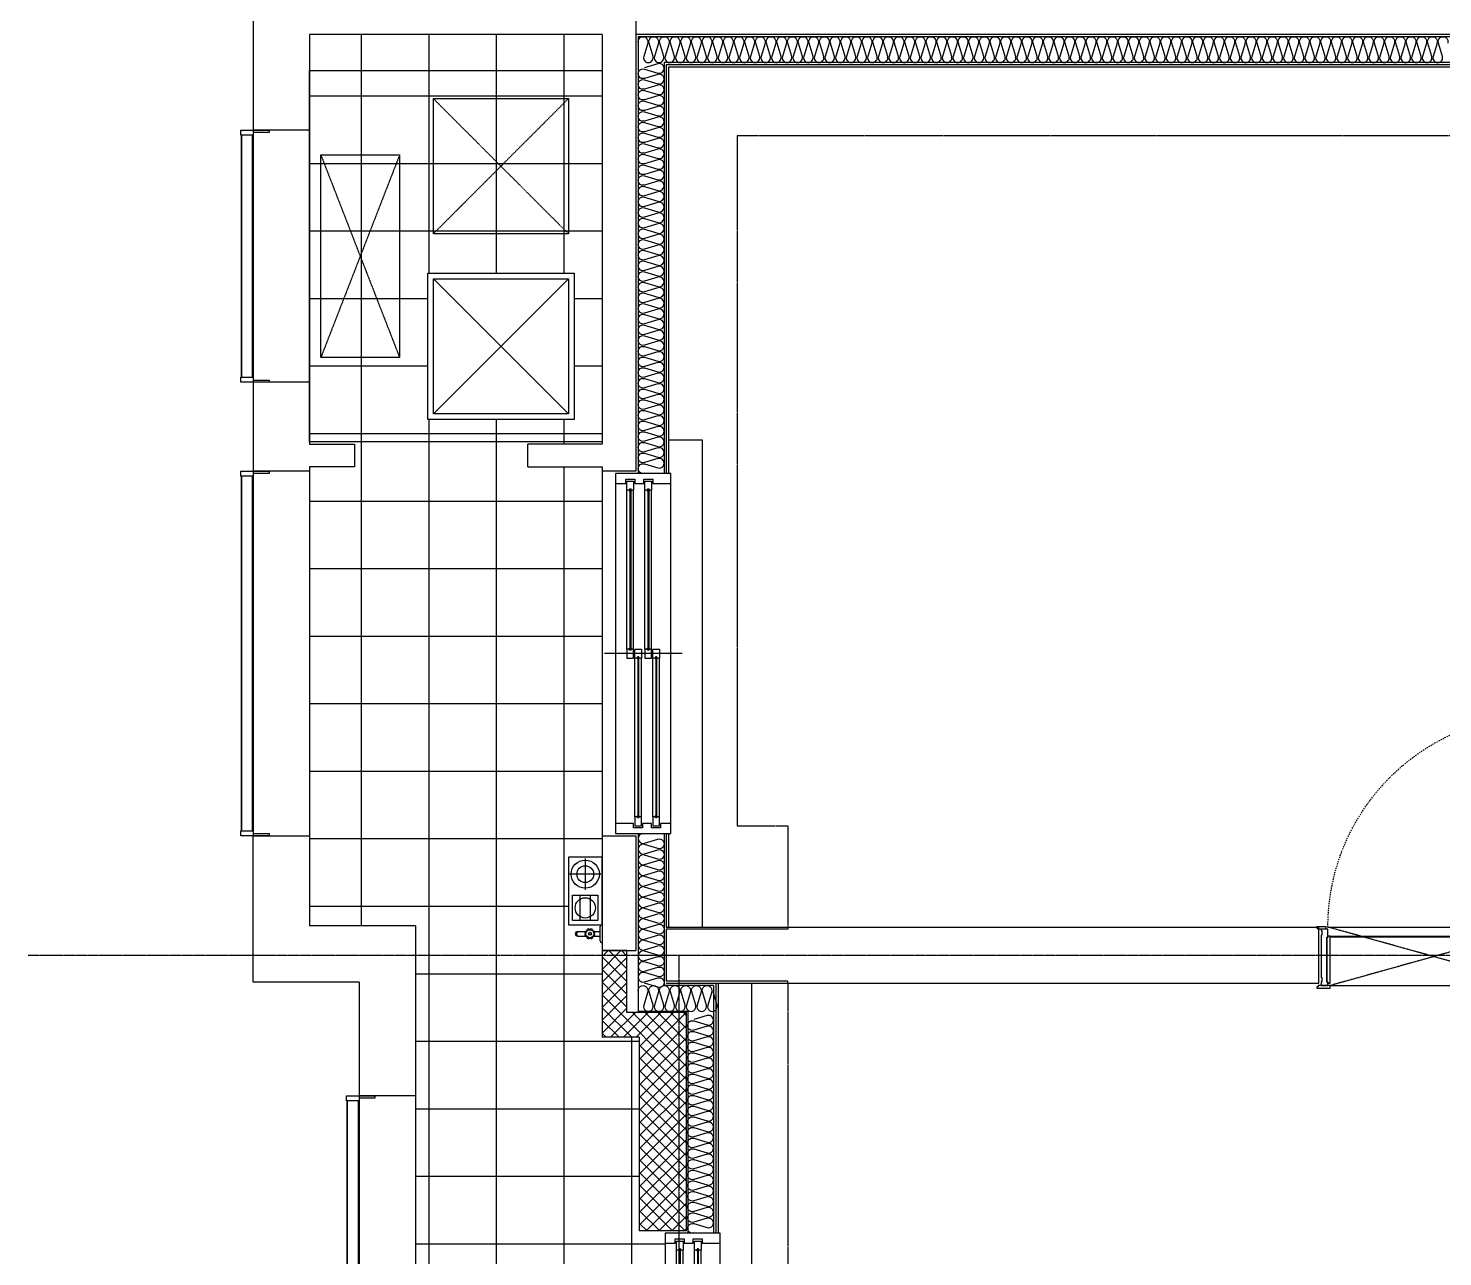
# Model space of a CAD drawing. Header units: millimetres. Extents: x 18456 to 179493, y -203649 to 469211.
# Drawn here: x 101275 to 107560, y 145179 to 150636 of the extents above; entities that cross this region are included whole.
import ezdxf

# ---------------------------------------------------------------- set-up
doc = ezdxf.new("R2010")
doc.units = ezdxf.units.MM
for name, pattern in [('X-평면도(기본형)$0$CEN', [52.5, 50, -1, 0.5, -1]), ('X-평면도(기본형)$0$DASHDOTX2', [2, 1, -0.5, 0, -0.5]), ('X-평면도(기본형)$0$HID', [2.8, 1.8, -1]), ('X-평면도(기본형)$0$HID2', [7.5, 6, -1.5])]:
    doc.linetypes.add(name, pattern=pattern)
for name, color, linetype, true_color in [('X-평면도(기본형)$0$40HAT', 9, 'Continuous', 0x808080), ('X-평면도(기본형)$0$4ELE', 4, 'Continuous', 0x00ffff), ('X-평면도(기본형)$0$4GYP', 4, 'Continuous', 0x00ffff), ('X-평면도(기본형)$0$A06-시설물-설비', 4, 'Continuous', 0x00ffff), ('X-평면도(기본형)$0$AHID', 5, 'X-평면도(기본형)$0$HID', 0x0000ff), ('X-평면도(기본형)$0$CEN', 1, 'X-평면도(기본형)$0$CEN', 0xff0000), ('X-평면도(기본형)$0$DOOR', 4, 'Continuous', 0x00ffff), ('X-평면도(기본형)$0$ETC', 9, 'Continuous', 0x808080), ('X-평면도(기본형)$0$FIN', 9, 'Continuous', 0x808080), ('X-평면도(기본형)$0$FUR', 6, 'Continuous', 0xff00ff), ('X-평면도(기본형)$0$INS', 9, 'Continuous', 0x808080), ('X-평면도(기본형)$0$INSUL', 9, 'Continuous', 0x808080), ('X-평면도(기본형)$0$MC', 7, 'Continuous', 0x7f7fff), ('X-평면도(기본형)$0$PIPE', 4, 'Continuous', 0x00ffff), ('X-평면도(기본형)$0$TIL', 5, 'Continuous', 0x0000ff), ('X-평면도(기본형)$0$UIS', 7, 'X-평면도(기본형)$0$HID2', 0x000000), ('X-평면도(기본형)$0$W1', 2, 'Continuous', 0xffff00), ('X-평면도(기본형)$0$W2', 3, 'Continuous', 0x00ff00), ('X-평면도(기본형)$0$WID', 4, 'Continuous', 0x00ffff), ('X-평면도(기본형)$0$국기계양대', 9, 'Continuous', 0x808080), ('X-평면도(기본형)$0$피난구', 9, 'Continuous', 0x808080)]:
    doc.layers.add(name, color=color, linetype=linetype, true_color=true_color)

# ---------------------------------------------------------------- blocks, each defined once
blk = doc.blocks.new('X-평면도(기본형)$0$1000')
at = {"layer": 'X-평면도(기본형)$0$DOOR', "color": 1, "linetype": 'ByBlock', "true_color": 0xff0000}
blk.add_line((-20, 0), (0, -260), dxfattribs=at)
at = {"layer": 'X-평면도(기본형)$0$DOOR', "color": 5, "true_color": 0x0000ff}
for p, q in [((960, -40), (40, -40)), ((960, -43), (40, -43))]:
    blk.add_line(p, q, dxfattribs=at)
at = {"layer": 'X-평면도(기본형)$0$DOOR'}
for points in [[(30, 0), (30, 940.8), (66, 940.8), (66, 0)], [(30, 0), (30, 940.8), (66, 940.8), (66, 0)], [(0, 0), (0, -15.9), (3, -15.9), (3, -35.9), (0, -35.9), (0, -224.1), (3, -224.1), (3, -244.1), (0, -244.1), (0, -260), (30, -260), (30, -245), (25, -245), (25, -45), (30, -45), (30, -40), (30, 0)], [(40, -40), (30, -40), (30, -47), (25, -47), (25, -243), (30, -243), (30, -250), (40, -250)], [(960, -40), (970, -40), (970, -47), (975, -47), (975, -243), (970, -243), (970, -250), (960, -250)], [(1000, -10), (1000, -15.9), (997, -15.9), (997, -35.9), (1000, -35.9), (1000, -224.1), (997, -224.1), (997, -244.1), (1000, -244.1), (1000, -260), (999.1, -260), (980, -260), (970, -260), (970, -245), (975, -245), (975, -45), (970, -45), (970, -40), (970, -10)]]:
    blk.add_lwpolyline(points, close=True, dxfattribs=at)
at = {"layer": 'X-평면도(기본형)$0$DOOR', "linetype": 'ByBlock'}
for points in [[(-15, 12), (-15, 7), (-20, 7), (-20, 0), (20, 0), (20, 12)], [(1015, -10), (1015, -5), (1020, -5), (1020, 2), (980, 2), (980, -10)], [(-23, -260), (-23, -272), (-30, -272), (-30, -278), (30, -278), (30, -260)], [(1013, -260), (1013, -265), (1020, -265), (1020, -272), (960, -272), (960, -260)]]:
    blk.add_lwpolyline(points, close=True, dxfattribs=at)
at = {"layer": 'X-평면도(기본형)$0$DOOR', "color": 1, "linetype": 'X-평면도(기본형)$0$HID', "true_color": 0xff0000}
blk.add_lwpolyline([(960, -260), (40, -260), (970, 0), (30, 0)], close=True, dxfattribs=at)
at = {"layer": 'X-평면도(기본형)$0$DOOR', "color": 1, "linetype": 'ByBlock', "true_color": 0xff0000}
blk.add_lwpolyline([(-20, 0), (-20, -260), (0, -260), (0, 0)], close=True, dxfattribs=at)
at = {"layer": 'X-평면도(기본형)$0$DOOR', "color": 1, "linetype": 'X-평면도(기본형)$0$DASHDOTX2', "ltscale": 5, "true_color": 0xff0000}
blk.add_arc((28.6, -0.6), 941.4, 0.03802, 87.72378, dxfattribs=at)
blk = doc.blocks.new('X-평면도(기본형)$0$DW2700v')
at = {"layer": 'X-평면도(기본형)$0$WID', "color": 8, "true_color": 0x808080}
for p, q in [((2655, 0), (45, 0)), ((883.5, -98), (71.5, -98)), ((71.5, -102), (71.5, -98)), ((883.5, -102), (71.5, -102)), ((883.5, -102), (883.5, -98)), ((2628.5, -63), (916.5, -63)), ((916.5, -67), (916.5, -63)), ((2628.5, -67), (916.5, -67)), ((2628.5, -67), (2628.5, -63)), ((883.5, -178), (71.5, -178)), ((71.5, -182), (71.5, -178)), ((883.5, -182), (71.5, -182)), ((883.5, -182), (883.5, -178)), ((2628.5, -143), (916.5, -143)), ((916.5, -147), (916.5, -143)), ((2628.5, -147), (916.5, -147)), ((2628.5, -147), (2628.5, -143)), ((45, -245), (2655, -245))]:
    blk.add_line(p, q, dxfattribs=at)
at = {"layer": 'X-평면도(기본형)$0$WID', "color": 1, "true_color": 0xff0000}
blk.add_line((900, -295), (900, 50), dxfattribs=at)
at = {"layer": 'X-평면도(기본형)$0$WID'}
for p, q in [((920, -50), (2625, -50)), ((75, -85), (880, -85)), ((75, -115), (880, -115)), ((920, -80), (2625, -80)), ((75, -165), (880, -165)), ((920, -130), (2625, -130)), ((920, -160), (2625, -160)), ((75, -195), (880, -195))]:
    blk.add_line(p, q, dxfattribs=at)
for points in [[(0, -245), (45, -245), (45, -200), (25, -200), (25, -160), (45, -160), (45, -120), (25, -120), (25, -80), (45, -80), (45, 0), (0, 0)], [(2700, 0), (2655, 0), (2655, -45), (2675, -45), (2675, -85), (2655, -85), (2655, -125), (2675, -125), (2675, -165), (2655, -165), (2655, -245), (2700, -245)], [(920, -50), (880, -50), (880, -80), (920, -80), (920, -70), (914.5, -68.2), (914.5, -61.8), (920, -60)], [(2625, -50), (2665, -50), (2665, -80), (2625, -80), (2625, -70), (2630.5, -68.2), (2630.5, -61.8), (2625, -60)], [(75, -85), (35, -85), (35, -115), (75, -115), (75, -105), (69.5, -103.2), (69.5, -96.8), (75, -95)], [(880, -85), (920, -85), (920, -115), (880, -115), (880, -105), (885.5, -103.2), (885.5, -96.8), (880, -95)], [(75, -165), (35, -165), (35, -195), (75, -195), (75, -185), (69.5, -183.2), (69.5, -176.8), (75, -175)], [(920, -130), (880, -130), (880, -160), (920, -160), (920, -150), (914.5, -148.2), (914.5, -141.8), (920, -140)], [(880, -165), (920, -165), (920, -195), (880, -195), (880, -185), (885.5, -183.2), (885.5, -176.8), (880, -175)], [(2625, -130), (2665, -130), (2665, -160), (2625, -160), (2625, -150), (2630.5, -148.2), (2630.5, -141.8), (2625, -140)]]:
    blk.add_lwpolyline(points, close=True, dxfattribs=at)
at = {"layer": 'X-평면도(기본형)$0$WID', "color": 8, "true_color": 0x808080}
for points in [[(920, -59.2), (922.7, -60.6), (923.3, -61.6), (923.8, -63)], [(2625, -59.2), (2622.3, -60.6), (2621.7, -61.6), (2621.2, -63)], [(75, -94.2), (77.7, -95.6), (78.3, -96.6), (78.8, -98)], [(75, -105.8), (77.7, -104.4), (78.3, -103.4), (78.8, -102)], [(880, -94.2), (877.3, -95.6), (876.7, -96.6), (876.2, -98)], [(880, -105.8), (877.3, -104.4), (876.7, -103.4), (876.2, -102)], [(920, -70.8), (922.7, -69.4), (923.3, -68.4), (923.8, -67)], [(2625, -70.8), (2622.3, -69.4), (2621.7, -68.4), (2621.2, -67)], [(75, -174.2), (77.7, -175.6), (78.3, -176.6), (78.8, -178)], [(75, -185.8), (77.7, -184.4), (78.3, -183.4), (78.8, -182)], [(880, -174.2), (877.3, -175.6), (876.7, -176.6), (876.2, -178)], [(880, -185.8), (877.3, -184.4), (876.7, -183.4), (876.2, -182)], [(920, -139.2), (922.7, -140.6), (923.3, -141.6), (923.8, -143)], [(920, -150.8), (922.7, -149.4), (923.3, -148.4), (923.8, -147)], [(2625, -139.2), (2622.3, -140.6), (2621.7, -141.6), (2621.2, -143)], [(2625, -150.8), (2622.3, -149.4), (2621.7, -148.4), (2621.2, -147)]]:
    blk.add_lwpolyline(points, dxfattribs=at)
blk = doc.blocks.new('U125 (X-평면도(기본형)$0$ng)')
at = {"color": 0, "linetype": 'ByBlock', "lineweight": -2}
for p, q in [((-560, -103.5), (-560, 22.5)), ((-560, 22.5), (-550, 22.5)), ((-550, 22.5), (-550, -47.5)), ((550, 22.5), (560, 22.5)), ((550, -47.5), (550, 22.5)), ((560, 22.5), (560, -103.5)), ((-560, -47.5), (-538, -47.5)), ((-538, -47.5), (-538, -50.5)), ((538, -50.5), (-538, -50.5)), ((-538, -50.5), (-538, -100.5)), ((-538, -50.5), (538, -50.5)), ((538, -50.5), (538, -47.5)), ((538, -47.5), (560, -47.5)), ((538, -100.5), (538, -50.5)), ((-538, -103.5), (-560, -103.5)), ((-538, -100.5), (538, -100.5)), ((538, -100.5), (-538, -100.5)), ((-538, -100.5), (-538, -103.5)), ((538, -103.5), (538, -100.5)), ((560, -103.5), (538, -103.5))]:
    blk.add_line(p, q, dxfattribs=at)
blk = doc.blocks.new('U165 (X-평면도(기본형)$0$ng)')
at = {"color": 0, "linetype": 'ByBlock', "lineweight": -2}
for p, q in [((-810, -103.5), (-810, 22.5)), ((-810, 22.5), (-800, 22.5)), ((-800, 22.5), (-800, -47.5)), ((800, 22.5), (810, 22.5)), ((800, -47.5), (800, 22.5)), ((810, 22.5), (810, -103.5)), ((-810, -47.5), (-788, -47.5)), ((-788, -47.5), (-788, -50.5)), ((788, -50.5), (-788, -50.5)), ((-788, -50.5), (-788, -100.5)), ((-788, -50.5), (788, -50.5)), ((788, -50.5), (788, -47.5)), ((788, -47.5), (810, -47.5)), ((788, -100.5), (788, -50.5)), ((-788, -103.5), (-810, -103.5)), ((-788, -100.5), (788, -100.5)), ((788, -100.5), (-788, -100.5)), ((-788, -100.5), (-788, -103.5)), ((788, -103.5), (788, -100.5)), ((810, -103.5), (788, -103.5))]:
    blk.add_line(p, q, dxfattribs=at)
blk = doc.blocks.new('X-평면도(기본형)$0$국기계양대')
at = {"color": 0, "linetype": 'ByBlock', "lineweight": -2}
for p, q in [((-64, 0), (0, 0)), ((-64, 0), (-64, -20)), ((0, 0), (0, -20)), ((-64, -20), (-52, -20)), ((-54, -10), (-10, -10)), ((-54, -10), (-54, -20)), ((-49, -35), (-54, -10)), ((-49, -35), (-15, -35)), ((-49, -35), (-49, -75)), ((-15, -35), (-10, -10)), ((-15, -35), (-15, -75)), ((-12, -20), (0, -20)), ((-10, -10), (-10, -20)), ((-49, -75), (-15, -75)), ((-47, -75), (-47, -140)), ((-17, -75), (-17, -140))]:
    blk.add_line(p, q, dxfattribs=at)
blk.add_circle((-32, -140), 15, dxfattribs=at)
blk = doc.blocks.new('U68 (X-평면도(기본형)$0$ng)')
at = {"color": 0, "linetype": 'ByBlock', "lineweight": -2}
for p, q in [((-1960, -103.5), (-1960, 22.5)), ((-1960, 22.5), (-1950, 22.5)), ((-1950, 22.5), (-1950, -47.5)), ((1950, 22.5), (1960, 22.5)), ((1950, -47.5), (1950, 22.5)), ((1960, 22.5), (1960, -103.5)), ((-1960, -47.5), (-1938, -47.5)), ((-1938, -47.5), (-1938, -50.5)), ((1938, -50.5), (-1938, -50.5)), ((-1938, -50.5), (-1938, -100.5)), ((-1938, -50.5), (1938, -50.5)), ((1938, -50.5), (1938, -47.5)), ((1938, -47.5), (1960, -47.5)), ((1938, -100.5), (1938, -50.5)), ((-1938, -103.5), (-1960, -103.5)), ((-1938, -100.5), (1938, -100.5)), ((1938, -100.5), (-1938, -100.5)), ((-1938, -100.5), (-1938, -103.5)), ((1938, -103.5), (1938, -100.5)), ((1960, -103.5), (1938, -103.5))]:
    blk.add_line(p, q, dxfattribs=at)
at = {"layer": 'X-평면도(기본형)$0$국기계양대'}
blk.add_blockref('X-평면도(기본형)$0$국기계양대', (1870, -53), dxfattribs=at)
blk = doc.blocks.new('X-평면도(기본형)$0$A$C5AA0109C')
at = {"layer": 'X-평면도(기본형)$0$PIPE', "color": 1, "linetype": 'Continuous', "true_color": 0xff0000}
for p, q in [((-75, -5.5), (-75, -144.5)), ((-5.5, -75), (-144.5, -75)), ((-97.5, -281.2), (-97.5, -168.7)), ((-52.5, -281.2), (-52.5, -168.7))]:
    blk.add_line(p, q, dxfattribs=at)
at = {"layer": 'X-평면도(기본형)$0$PIPE', "linetype": 'Continuous'}
for points in [[(0, -300), (0, 0), (-150, 0), (-150, -300)], [(-18.8, -168.7), (-18.8, -281.2), (-131.2, -281.2), (-131.2, -168.7)]]:
    blk.add_lwpolyline(points, close=True, dxfattribs=at)
for centre, radius in [((-75, -75), 62.5), ((-75, -75), 37.5), ((-75, -225), 45)]:
    blk.add_circle(centre, radius, dxfattribs=at)
blk = doc.blocks.new('X-평면도(기본형)$0$A$C66AC16F3')
at = {"layer": 'X-평면도(기본형)$0$A06-시설물-설비', "color": 6, "linetype": 'Continuous', "true_color": 0xff00ff}
blk.add_line((-9.2, -357), (-9.2, -293), dxfattribs=at)
at = {"layer": 'X-평면도(기본형)$0$A06-시설물-설비', "color": 6, "true_color": 0xff00ff}
for p, q in [((-1.2, -285), (0, -285)), ((-109.2, -315), (-74.5, -315)), ((-109.2, -335), (-74.5, -335)), ((-34.2, -315), (-9.2, -315)), ((-34.2, -335), (-9.2, -335)), ((-1.2, -365), (0, -365))]:
    blk.add_line(p, q, dxfattribs=at)
at = {"layer": 'X-평면도(기본형)$0$A06-시설물-설비', "color": 6, "ltscale": 2, "true_color": 0xff00ff}
blk.add_line((0, -285), (0, -365), dxfattribs=at)
at = {"layer": 'X-평면도(기본형)$0$A06-시설물-설비', "color": 6, "linetype": 'Continuous', "true_color": 0xff00ff}
for radius in [17.9, 6.84, 5.28]:
    blk.add_circle((-54.4, -325), radius, dxfattribs=at)
for centre, radius, start, end in [((-54.4, -325), 22.5, 147.41022, 167.58978), ((-71.9, -307.5), 5.59, 255.05549, 14.94451), ((-54.4, -325), 22.5, 102.41022, 122.58978), ((-54.4, -300.2), 5.59, 210.05549, 329.94451), ((-54.4, -325), 22.5, 57.41022, 77.58978), ((-36.9, -307.5), 5.59, 165.05549, 284.94451), ((-54.4, -325), 22.5, 12.41022, 32.58978), ((-1.2, -293), 8, 90, 180), ((-106.8, -325), 10.3, 103.63561, 256.36439), ((-99, -325), 14.3, 135.6597, 224.3403), ((-79.2, -325), 5.59, 300.05549, 59.94451), ((-54.4, -325), 22.5, 192.41022, 212.58978), ((-71.9, -342.5), 5.59, 345.05549, 104.94451), ((-54.4, -325), 22.5, 237.41022, 257.58978), ((-54.4, -349.8), 5.59, 30.05549, 149.94451), ((-54.4, -325), 22.5, 282.41022, 302.58978), ((-36.9, -342.5), 5.59, 75.05549, 194.94451), ((-54.4, -325), 22.5, 327.41022, 347.58978), ((-29.6, -325), 5.59, 120.05549, 239.94451), ((-1.2, -357), 8, 180, 270)]:
    blk.add_arc(centre, radius, start, end, dxfattribs=at)
at = {"layer": 'X-평면도(기본형)$0$A06-시설물-설비', "color": 6, "true_color": 0xff00ff}
blk.add_arc((-109.2, -325), 10, 90, 270, dxfattribs=at)
blk = doc.blocks.new('X-평면도(기본형)$0$dw1600')
at = {"layer": 'X-평면도(기본형)$0$WID', "color": 8, "true_color": 0x808080}
for p, q in [((1555, 0), (45, 0)), ((71.5, -98), (783.5, -98)), ((71.5, -98), (71.5, -102)), ((71.5, -102), (783.5, -102)), ((783.5, -98), (783.5, -102)), ((816.5, -63), (1528.5, -63)), ((816.5, -63), (816.5, -67)), ((816.5, -67), (1528.5, -67)), ((1528.5, -63), (1528.5, -67)), ((71.5, -178), (783.5, -178)), ((71.5, -178), (71.5, -182)), ((71.5, -182), (783.5, -182)), ((783.5, -178), (783.5, -182)), ((816.5, -143), (1528.5, -143)), ((816.5, -143), (816.5, -147)), ((816.5, -147), (1528.5, -147)), ((1528.5, -143), (1528.5, -147)), ((45, -245), (1555, -245))]:
    blk.add_line(p, q, dxfattribs=at)
at = {"layer": 'X-평면도(기본형)$0$WID', "color": 1, "true_color": 0xff0000}
blk.add_line((800, 50), (800, -295), dxfattribs=at)
at = {"layer": 'X-평면도(기본형)$0$WID'}
for p, q in [((1525, -50), (820, -50)), ((780, -85), (75, -85)), ((780, -115), (75, -115)), ((1525, -80), (820, -80)), ((780, -165), (75, -165)), ((1525, -130), (820, -130)), ((1525, -160), (820, -160)), ((780, -195), (75, -195))]:
    blk.add_line(p, q, dxfattribs=at)
for points in [[(0, -245), (45, -245), (45, -200), (25, -200), (25, -160), (45, -160), (45, -120), (25, -120), (25, -80), (45, -80), (45, 0), (0, 0)], [(1600, 0), (1555, 0), (1555, -45), (1575, -45), (1575, -85), (1555, -85), (1555, -125), (1575, -125), (1575, -165), (1555, -165), (1555, -245), (1600, -245)], [(820, -80), (780, -80), (780, -50), (820, -50), (820, -60), (814.5, -61.8), (814.5, -68.2), (820, -70)], [(1525, -80), (1565, -80), (1565, -50), (1525, -50), (1525, -60), (1530.5, -61.8), (1530.5, -68.2), (1525, -70)], [(75, -115), (35, -115), (35, -85), (75, -85), (75, -95), (69.5, -96.8), (69.5, -103.2), (75, -105)], [(780, -115), (820, -115), (820, -85), (780, -85), (780, -95), (785.5, -96.8), (785.5, -103.2), (780, -105)], [(75, -195), (35, -195), (35, -165), (75, -165), (75, -175), (69.5, -176.8), (69.5, -183.2), (75, -185)], [(820, -160), (780, -160), (780, -130), (820, -130), (820, -140), (814.5, -141.8), (814.5, -148.2), (820, -150)], [(780, -195), (820, -195), (820, -165), (780, -165), (780, -175), (785.5, -176.8), (785.5, -183.2), (780, -185)], [(1525, -160), (1565, -160), (1565, -130), (1525, -130), (1525, -140), (1530.5, -141.8), (1530.5, -148.2), (1525, -150)]]:
    blk.add_lwpolyline(points, close=True, dxfattribs=at)
at = {"layer": 'X-평면도(기본형)$0$WID', "color": 8, "true_color": 0x808080}
for points in [[(820, -59.2), (822.7, -60.6), (823.3, -61.6), (823.8, -63)], [(1525, -59.2), (1522.3, -60.6), (1521.7, -61.6), (1521.2, -63)], [(75, -94.2), (77.7, -95.6), (78.3, -96.6), (78.8, -98)], [(75, -105.8), (77.7, -104.4), (78.3, -103.4), (78.8, -102)], [(780, -94.2), (777.3, -95.6), (776.7, -96.6), (776.2, -98)], [(780, -105.8), (777.3, -104.4), (776.7, -103.4), (776.2, -102)], [(820, -70.8), (822.7, -69.4), (823.3, -68.4), (823.8, -67)], [(1525, -70.8), (1522.3, -69.4), (1521.7, -68.4), (1521.2, -67)], [(75, -174.2), (77.7, -175.6), (78.3, -176.6), (78.8, -178)], [(75, -185.8), (77.7, -184.4), (78.3, -183.4), (78.8, -182)], [(780, -174.2), (777.3, -175.6), (776.7, -176.6), (776.2, -178)], [(780, -185.8), (777.3, -184.4), (776.7, -183.4), (776.2, -182)], [(820, -139.2), (822.7, -140.6), (823.3, -141.6), (823.8, -143)], [(820, -150.8), (822.7, -149.4), (823.3, -148.4), (823.8, -147)], [(1525, -139.2), (1522.3, -140.6), (1521.7, -141.6), (1521.2, -143)], [(1525, -150.8), (1522.3, -149.4), (1521.7, -148.4), (1521.2, -147)]]:
    blk.add_lwpolyline(points, dxfattribs=at)
blk = doc.blocks.new('X-평면도(기본형)$0$esp')
at = {"layer": 'X-평면도(기본형)$0$FUR', "linetype": 'X-평면도(기본형)$0$HID'}
for p, q in [((375, 400), (1275, 50)), ((375, 50), (1275, 400))]:
    blk.add_line(p, q, dxfattribs=at)
at = {"layer": 'X-평면도(기본형)$0$FUR'}
blk.add_lwpolyline([(900, 1175), (1550, 1175), (1550, 525), (900, 525)], close=True, dxfattribs=at)
at = {"layer": 'X-평면도(기본형)$0$FUR', "linetype": 'X-평면도(기본형)$0$HID'}
blk.add_lwpolyline([(375, 50), (375, 400), (1275, 400), (1275, 50)], close=True, dxfattribs=at)
at = {"layer": 'X-평면도(기본형)$0$MC'}
blk.add_lwpolyline([(1650, 0), (0, 0), (0, 1300), (1650, 1300)], close=True, dxfattribs=at)
at = {"layer": 'X-평면도(기본형)$0$피난구', "linetype": 'X-평면도(기본형)$0$HID'}
for p, q in [((125, 550), (725, 1150)), ((125, 1150), (725, 550))]:
    blk.add_line(p, q, dxfattribs=at)
at = {"layer": 'X-평면도(기본형)$0$피난구', "color": 1, "true_color": 0xff0000}
for p, q in [((925, 550), (1525, 1150)), ((925, 1150), (1525, 550))]:
    blk.add_line(p, q, dxfattribs=at)
at = {"layer": 'X-평면도(기본형)$0$피난구', "linetype": 'X-평면도(기본형)$0$HID'}
blk.add_lwpolyline([(125, 1150), (725, 1150), (725, 550), (125, 550)], close=True, dxfattribs=at)
at = {"layer": 'X-평면도(기본형)$0$피난구'}
blk.add_lwpolyline([(925, 1150), (1525, 1150), (1525, 550), (925, 550)], close=True, dxfattribs=at)
blk = doc.blocks.new('U127 (X-평면도(기본형)$0$ins-l)')
at = {"layer": 'X-평면도(기본형)$0$INSUL', "color": 8, "true_color": 0x808080}
for p, q in [((36.9, 24.2), (21.4, 75.8)), ((57.5, 75.8), (42, 24.2)), ((78.1, 24.2), (62.6, 75.8)), ((98.7, 75.8), (83.2, 24.2)), ((119.3, 24.2), (103.8, 75.8)), ((139.9, 75.8), (124.5, 24.2)), ((160.5, 24.2), (145.1, 75.8)), ((181.1, 75.8), (165.7, 24.2)), ((201.7, 24.2), (186.3, 75.8)), ((222.3, 75.8), (206.9, 24.2)), ((243, 24.2), (227.5, 75.8)), ((263.6, 75.8), (248.1, 24.2)), ((284.2, 24.2), (268.7, 75.8)), ((304.8, 75.8), (289.3, 24.2))]:
    blk.add_line(p, q, dxfattribs=at)
at = {"layer": 'X-평면도(기본형)$0$INSUL', "color": 8, "true_color": 0x808080, "extrusion": (0, 0, -1)}
for centre in [(-39.4, 81.2), (-80.7, 81.2), (-121.9, 81.2), (-163.1, 81.2), (-204.3, 81.2), (-245.5, 81.2), (-286.8, 81.2)]:
    blk.add_arc(centre, 18.8, 343.3008, 196.6992, dxfattribs=at)
at = {"layer": 'X-평면도(기본형)$0$INSUL', "color": 8, "true_color": 0x808080}
for centre in [(18.8, 18.8), (60, 18.8), (101.3, 18.8), (142.5, 18.8), (183.7, 18.8), (224.9, 18.8), (266.1, 18.8)]:
    blk.add_arc(centre, 18.8, 163.3008, 16.6992, dxfattribs=at)
blk = doc.blocks.new('U128 (X-평면도(기본형)$0$ins-l)')
at = {"layer": 'X-평면도(기본형)$0$INSUL', "color": 8, "true_color": 0x808080}
for p, q in [((36.9, 24.2), (21.4, 75.8)), ((57.5, 75.8), (42, 24.2)), ((78.1, 24.2), (62.6, 75.8)), ((98.7, 75.8), (83.2, 24.2)), ((119.3, 24.2), (103.8, 75.8)), ((139.9, 75.8), (124.5, 24.2)), ((160.5, 24.2), (145.1, 75.8)), ((181.1, 75.8), (165.7, 24.2)), ((201.7, 24.2), (186.3, 75.8)), ((222.3, 75.8), (206.9, 24.2)), ((243, 24.2), (227.5, 75.8)), ((263.6, 75.8), (248.1, 24.2)), ((284.2, 24.2), (268.7, 75.8)), ((304.8, 75.8), (289.3, 24.2)), ((325.4, 24.2), (309.9, 75.8)), ((346, 75.8), (330.6, 24.2)), ((366.6, 24.2), (351.2, 75.8)), ((387.2, 75.8), (371.8, 24.2)), ((407.8, 24.2), (392.4, 75.8)), ((428.4, 75.8), (413, 24.2)), ((449.1, 24.2), (433.6, 75.8)), ((469.7, 75.8), (454.2, 24.2)), ((490.3, 24.2), (474.8, 75.8)), ((510.9, 75.8), (495.4, 24.2)), ((531.5, 24.2), (516, 75.8)), ((552.1, 75.8), (536.6, 24.2)), ((572.7, 24.2), (557.3, 75.8)), ((593.3, 75.8), (577.9, 24.2)), ((613.9, 24.2), (598.5, 75.8)), ((634.5, 75.8), (619.1, 24.2)), ((655.2, 24.2), (639.7, 75.8)), ((675.8, 75.8), (660.3, 24.2)), ((696.4, 24.2), (680.9, 75.8)), ((717, 75.8), (701.5, 24.2)), ((737.6, 24.2), (722.1, 75.8)), ((758.2, 75.8), (742.7, 24.2)), ((778.8, 24.2), (763.4, 75.8)), ((799.4, 75.8), (784, 24.2)), ((820, 24.2), (804.6, 75.8)), ((840.6, 75.8), (825.2, 24.2))]:
    blk.add_line(p, q, dxfattribs=at)
at = {"layer": 'X-평면도(기본형)$0$INSUL', "color": 8, "true_color": 0x808080, "extrusion": (0, 0, -1)}
for centre in [(-39.4, 81.2), (-80.7, 81.2), (-121.9, 81.2), (-163.1, 81.2), (-204.3, 81.2), (-245.5, 81.2), (-286.8, 81.2), (-328, 81.2), (-369.2, 81.2), (-410.4, 81.2), (-451.6, 81.2), (-492.9, 81.2), (-534.1, 81.2), (-575.3, 81.2), (-616.5, 81.2), (-657.7, 81.2), (-699, 81.2), (-740.2, 81.2), (-781.4, 81.2), (-822.6, 81.2)]:
    blk.add_arc(centre, 18.8, 343.3008, 196.6992, dxfattribs=at)
at = {"layer": 'X-평면도(기본형)$0$INSUL', "color": 8, "true_color": 0x808080}
for centre in [(18.8, 18.8), (60, 18.8), (101.3, 18.8), (142.5, 18.8), (183.7, 18.8), (224.9, 18.8), (266.1, 18.8), (307.4, 18.8), (348.6, 18.8), (389.8, 18.8), (431, 18.8), (472.2, 18.8), (513.5, 18.8), (554.7, 18.8), (595.9, 18.8), (637.1, 18.8), (678.3, 18.8), (719.6, 18.8), (760.8, 18.8), (802, 18.8)]:
    blk.add_arc(centre, 18.8, 163.3008, 16.6992, dxfattribs=at)
blk = doc.blocks.new('U96 (X-평면도(기본형)$0$ins-l)')
at = {"layer": 'X-평면도(기본형)$0$INSUL', "color": 8, "true_color": 0x808080}
for p, q in [((36.9, 24.2), (21.4, 75.8)), ((57.5, 75.8), (42, 24.2)), ((78.1, 24.2), (62.6, 75.8)), ((98.7, 75.8), (83.2, 24.2)), ((119.3, 24.2), (103.8, 75.8)), ((139.9, 75.8), (124.5, 24.2)), ((160.5, 24.2), (145.1, 75.8)), ((181.1, 75.8), (165.7, 24.2)), ((201.7, 24.2), (186.3, 75.8)), ((222.3, 75.8), (206.9, 24.2)), ((243, 24.2), (227.5, 75.8)), ((263.6, 75.8), (248.1, 24.2)), ((284.2, 24.2), (268.7, 75.8)), ((304.8, 75.8), (289.3, 24.2)), ((325.4, 24.2), (309.9, 75.8)), ((346, 75.8), (330.6, 24.2)), ((366.6, 24.2), (351.2, 75.8)), ((387.2, 75.8), (371.8, 24.2)), ((407.8, 24.2), (392.4, 75.8)), ((428.4, 75.8), (413, 24.2)), ((449.1, 24.2), (433.6, 75.8)), ((469.7, 75.8), (454.2, 24.2)), ((490.3, 24.2), (474.8, 75.8)), ((510.9, 75.8), (495.4, 24.2)), ((531.5, 24.2), (516, 75.8)), ((552.1, 75.8), (536.6, 24.2)), ((572.7, 24.2), (557.3, 75.8)), ((593.3, 75.8), (577.9, 24.2)), ((613.9, 24.2), (598.5, 75.8)), ((634.5, 75.8), (619.1, 24.2)), ((655.2, 24.2), (639.7, 75.8)), ((675.8, 75.8), (660.3, 24.2)), ((696.4, 24.2), (680.9, 75.8)), ((717, 75.8), (701.5, 24.2)), ((737.6, 24.2), (722.1, 75.8)), ((758.2, 75.8), (742.7, 24.2)), ((778.8, 24.2), (763.4, 75.8)), ((799.4, 75.8), (784, 24.2)), ((820, 24.2), (804.6, 75.8)), ((840.6, 75.8), (825.2, 24.2)), ((861.3, 24.2), (845.8, 75.8)), ((881.9, 75.8), (866.4, 24.2)), ((902.5, 24.2), (887, 75.8)), ((923.1, 75.8), (907.6, 24.2)), ((943.7, 24.2), (928.2, 75.8)), ((964.3, 75.8), (948.8, 24.2)), ((984.9, 24.2), (969.5, 75.8)), ((1005.5, 75.8), (990.1, 24.2)), ((1026.1, 24.2), (1010.7, 75.8)), ((1046.7, 75.8), (1031.3, 24.2)), ((1067.4, 24.2), (1051.9, 75.8)), ((1088, 75.8), (1072.5, 24.2)), ((1108.6, 24.2), (1093.1, 75.8)), ((1129.2, 75.8), (1113.7, 24.2)), ((1149.8, 24.2), (1134.3, 75.8)), ((1170.4, 75.8), (1154.9, 24.2)), ((1191, 24.2), (1175.6, 75.8)), ((1211.6, 75.8), (1196.2, 24.2)), ((1232.2, 24.2), (1216.8, 75.8)), ((1252.8, 75.8), (1237.4, 24.2)), ((1273.5, 24.2), (1258, 75.8)), ((1294.1, 75.8), (1278.6, 24.2)), ((1314.7, 24.2), (1299.2, 75.8)), ((1335.3, 75.8), (1319.8, 24.2)), ((1355.9, 24.2), (1340.4, 75.8)), ((1376.5, 75.8), (1361, 24.2)), ((1397.1, 24.2), (1381.7, 75.8)), ((1417.7, 75.8), (1402.3, 24.2)), ((1438.3, 24.2), (1422.9, 75.8)), ((1458.9, 75.8), (1443.5, 24.2)), ((1479.5, 24.2), (1464.1, 75.8)), ((1500.2, 75.8), (1484.7, 24.2)), ((1520.8, 24.2), (1505.3, 75.8)), ((1541.4, 75.8), (1525.9, 24.2)), ((1562, 24.2), (1546.5, 75.8)), ((1582.6, 75.8), (1567.1, 24.2)), ((1603.2, 24.2), (1587.8, 75.8)), ((1623.8, 75.8), (1608.4, 24.2)), ((1644.4, 24.2), (1629, 75.8)), ((1665, 75.8), (1649.6, 24.2)), ((1685.6, 24.2), (1670.2, 75.8)), ((1706.3, 75.8), (1690.8, 24.2)), ((1726.9, 24.2), (1711.4, 75.8)), ((1747.5, 75.8), (1732, 24.2)), ((1768.1, 24.2), (1752.6, 75.8)), ((1788.7, 75.8), (1773.2, 24.2)), ((1809.3, 24.2), (1793.8, 75.8)), ((1829.9, 75.8), (1814.5, 24.2)), ((1850.5, 24.2), (1835.1, 75.8)), ((1871.1, 75.8), (1855.7, 24.2)), ((1891.7, 24.2), (1876.3, 75.8)), ((1912.4, 75.8), (1896.9, 24.2)), ((1933, 24.2), (1917.5, 75.8)), ((1953.6, 75.8), (1938.1, 24.2)), ((1974.2, 24.2), (1958.7, 75.8)), ((1994.8, 75.8), (1979.3, 24.2)), ((2015.4, 24.2), (1999.9, 75.8)), ((2036, 75.8), (2020.6, 24.2)), ((2056.6, 24.2), (2041.2, 75.8)), ((2077.2, 75.8), (2061.8, 24.2)), ((2097.8, 24.2), (2082.4, 75.8)), ((2118.5, 75.8), (2103, 24.2)), ((2139.1, 24.2), (2123.6, 75.8)), ((2159.7, 75.8), (2144.2, 24.2)), ((2180.3, 24.2), (2164.8, 75.8)), ((2200.9, 75.8), (2185.4, 24.2)), ((2221.5, 24.2), (2206, 75.8)), ((2242.1, 75.8), (2226.7, 24.2)), ((2262.7, 24.2), (2247.3, 75.8)), ((2283.3, 75.8), (2267.9, 24.2)), ((2303.9, 24.2), (2288.5, 75.8)), ((2324.6, 75.8), (2309.1, 24.2)), ((2345.2, 24.2), (2329.7, 75.8)), ((2365.8, 75.8), (2350.3, 24.2)), ((2386.4, 24.2), (2370.9, 75.8)), ((2407, 75.8), (2391.5, 24.2)), ((2427.6, 24.2), (2412.1, 75.8)), ((2448.2, 75.8), (2432.8, 24.2)), ((2468.8, 24.2), (2453.4, 75.8)), ((2489.4, 75.8), (2474, 24.2)), ((2510, 24.2), (2494.6, 75.8)), ((2530.7, 75.8), (2515.2, 24.2)), ((2551.3, 24.2), (2535.8, 75.8)), ((2571.9, 75.8), (2556.4, 24.2)), ((2592.5, 24.2), (2577, 75.8)), ((2613.1, 75.8), (2597.6, 24.2)), ((2633.7, 24.2), (2618.2, 75.8)), ((2654.3, 75.8), (2638.9, 24.2)), ((2674.9, 24.2), (2659.5, 75.8)), ((2695.5, 75.8), (2680.1, 24.2)), ((2716.1, 24.2), (2700.7, 75.8)), ((2736.7, 75.8), (2721.3, 24.2)), ((2757.4, 24.2), (2741.9, 75.8)), ((2778, 75.8), (2762.5, 24.2)), ((2798.6, 24.2), (2783.1, 75.8)), ((2819.2, 75.8), (2803.7, 24.2)), ((2839.8, 24.2), (2824.3, 75.8)), ((2860.4, 75.8), (2845, 24.2)), ((2881, 24.2), (2865.6, 75.8)), ((2901.6, 75.8), (2886.2, 24.2)), ((2922.2, 24.2), (2906.8, 75.8)), ((2942.8, 75.8), (2927.4, 24.2)), ((2963.5, 24.2), (2948, 75.8)), ((2984.1, 75.8), (2968.6, 24.2)), ((3004.7, 24.2), (2989.2, 75.8)), ((3025.3, 75.8), (3009.8, 24.2)), ((3045.9, 24.2), (3030.4, 75.8)), ((3066.5, 75.8), (3051, 24.2)), ((3087.1, 24.2), (3071.7, 75.8)), ((3107.7, 75.8), (3092.3, 24.2))]:
    blk.add_line(p, q, dxfattribs=at)
at = {"layer": 'X-평면도(기본형)$0$INSUL', "color": 8, "true_color": 0x808080, "extrusion": (0, 0, -1)}
for centre in [(-39.4, 81.2), (-80.7, 81.2), (-121.9, 81.2), (-163.1, 81.2), (-204.3, 81.2), (-245.5, 81.2), (-286.8, 81.2), (-328, 81.2), (-369.2, 81.2), (-410.4, 81.2), (-451.6, 81.2), (-492.9, 81.2), (-534.1, 81.2), (-575.3, 81.2), (-616.5, 81.2), (-657.7, 81.2), (-699, 81.2), (-740.2, 81.2), (-781.4, 81.2), (-822.6, 81.2), (-863.8, 81.2), (-905.1, 81.2), (-946.3, 81.2), (-987.5, 81.2), (-1028.7, 81.2), (-1069.9, 81.2), (-1111.1, 81.2), (-1152.4, 81.2), (-1193.6, 81.2), (-1234.8, 81.2), (-1276, 81.2), (-1317.2, 81.2), (-1358.5, 81.2), (-1399.7, 81.2), (-1440.9, 81.2), (-1482.1, 81.2), (-1523.3, 81.2), (-1564.6, 81.2), (-1605.8, 81.2), (-1647, 81.2), (-1688.2, 81.2), (-1729.4, 81.2), (-1770.7, 81.2), (-1811.9, 81.2), (-1853.1, 81.2), (-1894.3, 81.2), (-1935.5, 81.2), (-1976.8, 81.2), (-2018, 81.2), (-2059.2, 81.2), (-2100.4, 81.2), (-2141.6, 81.2), (-2182.9, 81.2), (-2224.1, 81.2), (-2265.3, 81.2), (-2306.5, 81.2), (-2347.7, 81.2), (-2389, 81.2), (-2430.2, 81.2), (-2471.4, 81.2), (-2512.6, 81.2), (-2553.8, 81.2), (-2595.1, 81.2), (-2636.3, 81.2), (-2677.5, 81.2), (-2718.7, 81.2), (-2759.9, 81.2), (-2801.2, 81.2), (-2842.4, 81.2), (-2883.6, 81.2), (-2924.8, 81.2), (-2966, 81.2), (-3007.3, 81.2), (-3048.5, 81.2), (-3089.7, 81.2)]:
    blk.add_arc(centre, 18.8, 343.3008, 196.6992, dxfattribs=at)
at = {"layer": 'X-평면도(기본형)$0$INSUL', "color": 8, "true_color": 0x808080}
for centre in [(18.8, 18.8), (60, 18.8), (101.3, 18.8), (142.5, 18.8), (183.7, 18.8), (224.9, 18.8), (266.1, 18.8), (307.4, 18.8), (348.6, 18.8), (389.8, 18.8), (431, 18.8), (472.2, 18.8), (513.5, 18.8), (554.7, 18.8), (595.9, 18.8), (637.1, 18.8), (678.3, 18.8), (719.6, 18.8), (760.8, 18.8), (802, 18.8), (843.2, 18.8), (884.4, 18.8), (925.7, 18.8), (966.9, 18.8), (1008.1, 18.8), (1049.3, 18.8), (1090.5, 18.8), (1131.8, 18.8), (1173, 18.8), (1214.2, 18.8), (1255.4, 18.8), (1296.6, 18.8), (1337.9, 18.8), (1379.1, 18.8), (1420.3, 18.8), (1461.5, 18.8), (1502.7, 18.8), (1544, 18.8), (1585.2, 18.8), (1626.4, 18.8), (1667.6, 18.8), (1708.8, 18.8), (1750.1, 18.8), (1791.3, 18.8), (1832.5, 18.8), (1873.7, 18.8), (1914.9, 18.8), (1956.2, 18.8), (1997.4, 18.8), (2038.6, 18.8), (2079.8, 18.8), (2121, 18.8), (2162.2, 18.8), (2203.5, 18.8), (2244.7, 18.8), (2285.9, 18.8), (2327.1, 18.8), (2368.3, 18.8), (2409.6, 18.8), (2450.8, 18.8), (2492, 18.8), (2533.2, 18.8), (2574.4, 18.8), (2615.7, 18.8), (2656.9, 18.8), (2698.1, 18.8), (2739.3, 18.8), (2780.5, 18.8), (2821.8, 18.8), (2863, 18.8), (2904.2, 18.8), (2945.4, 18.8), (2986.6, 18.8), (3027.9, 18.8), (3069.1, 18.8), (3110.3, 18.8)]:
    blk.add_arc(centre, 18.8, 163.3008, 16.6992, dxfattribs=at)
blk = doc.blocks.new('U103 (X-평면도(기본형)$0$ins-l)')
at = {"layer": 'X-평면도(기본형)$0$INSUL', "color": 8, "true_color": 0x808080}
for p, q in [((36.9, 24.2), (21.4, 75.8)), ((57.5, 75.8), (42, 24.2)), ((78.1, 24.2), (62.6, 75.8)), ((98.7, 75.8), (83.2, 24.2)), ((119.3, 24.2), (103.8, 75.8)), ((139.9, 75.8), (124.5, 24.2)), ((160.5, 24.2), (145.1, 75.8)), ((181.1, 75.8), (165.7, 24.2)), ((201.7, 24.2), (186.3, 75.8)), ((222.3, 75.8), (206.9, 24.2)), ((243, 24.2), (227.5, 75.8)), ((263.6, 75.8), (248.1, 24.2)), ((284.2, 24.2), (268.7, 75.8)), ((304.8, 75.8), (289.3, 24.2)), ((325.4, 24.2), (309.9, 75.8)), ((346, 75.8), (330.6, 24.2)), ((366.6, 24.2), (351.2, 75.8)), ((387.2, 75.8), (371.8, 24.2)), ((407.8, 24.2), (392.4, 75.8)), ((428.4, 75.8), (413, 24.2)), ((449.1, 24.2), (433.6, 75.8)), ((469.7, 75.8), (454.2, 24.2)), ((490.3, 24.2), (474.8, 75.8)), ((510.9, 75.8), (495.4, 24.2)), ((531.5, 24.2), (516, 75.8)), ((552.1, 75.8), (536.6, 24.2)), ((572.7, 24.2), (557.3, 75.8)), ((593.3, 75.8), (577.9, 24.2)), ((613.9, 24.2), (598.5, 75.8)), ((634.5, 75.8), (619.1, 24.2)), ((655.2, 24.2), (639.7, 75.8)), ((675.8, 75.8), (660.3, 24.2)), ((696.4, 24.2), (680.9, 75.8)), ((717, 75.8), (701.5, 24.2)), ((737.6, 24.2), (722.1, 75.8)), ((758.2, 75.8), (742.7, 24.2)), ((778.8, 24.2), (763.4, 75.8)), ((799.4, 75.8), (784, 24.2)), ((820, 24.2), (804.6, 75.8)), ((840.6, 75.8), (825.2, 24.2)), ((861.3, 24.2), (845.8, 75.8)), ((881.9, 75.8), (866.4, 24.2)), ((902.5, 24.2), (887, 75.8)), ((923.1, 75.8), (907.6, 24.2)), ((943.7, 24.2), (928.2, 75.8)), ((964.3, 75.8), (948.8, 24.2)), ((984.9, 24.2), (969.5, 75.8)), ((1005.5, 75.8), (990.1, 24.2)), ((1026.1, 24.2), (1010.7, 75.8)), ((1046.7, 75.8), (1031.3, 24.2)), ((1067.4, 24.2), (1051.9, 75.8)), ((1088, 75.8), (1072.5, 24.2)), ((1108.6, 24.2), (1093.1, 75.8)), ((1129.2, 75.8), (1113.7, 24.2)), ((1149.8, 24.2), (1134.3, 75.8)), ((1170.4, 75.8), (1154.9, 24.2)), ((1191, 24.2), (1175.6, 75.8)), ((1211.6, 75.8), (1196.2, 24.2)), ((1232.2, 24.2), (1216.8, 75.8)), ((1252.8, 75.8), (1237.4, 24.2)), ((1273.5, 24.2), (1258, 75.8)), ((1294.1, 75.8), (1278.6, 24.2)), ((1314.7, 24.2), (1299.2, 75.8)), ((1335.3, 75.8), (1319.8, 24.2)), ((1355.9, 24.2), (1340.4, 75.8)), ((1376.5, 75.8), (1361, 24.2)), ((1397.1, 24.2), (1381.7, 75.8)), ((1417.7, 75.8), (1402.3, 24.2)), ((1438.3, 24.2), (1422.9, 75.8)), ((1458.9, 75.8), (1443.5, 24.2)), ((1479.5, 24.2), (1464.1, 75.8)), ((1500.2, 75.8), (1484.7, 24.2)), ((1520.8, 24.2), (1505.3, 75.8)), ((1541.4, 75.8), (1525.9, 24.2)), ((1562, 24.2), (1546.5, 75.8)), ((1582.6, 75.8), (1567.1, 24.2))]:
    blk.add_line(p, q, dxfattribs=at)
at = {"layer": 'X-평면도(기본형)$0$INSUL', "color": 8, "true_color": 0x808080, "extrusion": (0, 0, -1)}
for centre in [(-39.4, 81.2), (-80.7, 81.2), (-121.9, 81.2), (-163.1, 81.2), (-204.3, 81.2), (-245.5, 81.2), (-286.8, 81.2), (-328, 81.2), (-369.2, 81.2), (-410.4, 81.2), (-451.6, 81.2), (-492.9, 81.2), (-534.1, 81.2), (-575.3, 81.2), (-616.5, 81.2), (-657.7, 81.2), (-699, 81.2), (-740.2, 81.2), (-781.4, 81.2), (-822.6, 81.2), (-863.8, 81.2), (-905.1, 81.2), (-946.3, 81.2), (-987.5, 81.2), (-1028.7, 81.2), (-1069.9, 81.2), (-1111.1, 81.2), (-1152.4, 81.2), (-1193.6, 81.2), (-1234.8, 81.2), (-1276, 81.2), (-1317.2, 81.2), (-1358.5, 81.2), (-1399.7, 81.2), (-1440.9, 81.2), (-1482.1, 81.2), (-1523.3, 81.2), (-1564.6, 81.2)]:
    blk.add_arc(centre, 18.8, 343.3008, 196.6992, dxfattribs=at)
at = {"layer": 'X-평면도(기본형)$0$INSUL', "color": 8, "true_color": 0x808080}
for centre in [(18.8, 18.8), (60, 18.8), (101.3, 18.8), (142.5, 18.8), (183.7, 18.8), (224.9, 18.8), (266.1, 18.8), (307.4, 18.8), (348.6, 18.8), (389.8, 18.8), (431, 18.8), (472.2, 18.8), (513.5, 18.8), (554.7, 18.8), (595.9, 18.8), (637.1, 18.8), (678.3, 18.8), (719.6, 18.8), (760.8, 18.8), (802, 18.8), (843.2, 18.8), (884.4, 18.8), (925.7, 18.8), (966.9, 18.8), (1008.1, 18.8), (1049.3, 18.8), (1090.5, 18.8), (1131.8, 18.8), (1173, 18.8), (1214.2, 18.8), (1255.4, 18.8), (1296.6, 18.8), (1337.9, 18.8), (1379.1, 18.8), (1420.3, 18.8), (1461.5, 18.8), (1502.7, 18.8), (1544, 18.8)]:
    blk.add_arc(centre, 18.8, 163.3008, 16.6992, dxfattribs=at)
blk = doc.blocks.new('U126 (X-평면도(기본형)$0$ins-l)')
at = {"layer": 'X-평면도(기본형)$0$INSUL', "color": 8, "true_color": 0x808080}
for p, q in [((36.9, 24.2), (21.4, 75.8)), ((57.5, 75.8), (42, 24.2)), ((78.1, 24.2), (62.6, 75.8)), ((98.7, 75.8), (83.2, 24.2)), ((119.3, 24.2), (103.8, 75.8)), ((139.9, 75.8), (124.5, 24.2)), ((160.5, 24.2), (145.1, 75.8)), ((181.1, 75.8), (165.7, 24.2)), ((201.7, 24.2), (186.3, 75.8)), ((222.3, 75.8), (206.9, 24.2)), ((243, 24.2), (227.5, 75.8)), ((263.6, 75.8), (248.1, 24.2)), ((284.2, 24.2), (268.7, 75.8)), ((304.8, 75.8), (289.3, 24.2)), ((325.4, 24.2), (309.9, 75.8)), ((346, 75.8), (330.6, 24.2)), ((366.6, 24.2), (351.2, 75.8)), ((387.2, 75.8), (371.8, 24.2)), ((407.8, 24.2), (392.4, 75.8)), ((428.4, 75.8), (413, 24.2)), ((449.1, 24.2), (433.6, 75.8)), ((469.7, 75.8), (454.2, 24.2)), ((490.3, 24.2), (474.8, 75.8)), ((510.9, 75.8), (495.4, 24.2)), ((531.5, 24.2), (516, 75.8)), ((552.1, 75.8), (536.6, 24.2)), ((572.7, 24.2), (557.3, 75.8)), ((593.3, 75.8), (577.9, 24.2))]:
    blk.add_line(p, q, dxfattribs=at)
at = {"layer": 'X-평면도(기본형)$0$INSUL', "color": 8, "true_color": 0x808080, "extrusion": (0, 0, -1)}
for centre in [(-39.4, 81.2), (-80.7, 81.2), (-121.9, 81.2), (-163.1, 81.2), (-204.3, 81.2), (-245.5, 81.2), (-286.8, 81.2), (-328, 81.2), (-369.2, 81.2), (-410.4, 81.2), (-451.6, 81.2), (-492.9, 81.2), (-534.1, 81.2), (-575.3, 81.2)]:
    blk.add_arc(centre, 18.8, 343.3008, 196.6992, dxfattribs=at)
at = {"layer": 'X-평면도(기본형)$0$INSUL', "color": 8, "true_color": 0x808080}
for centre in [(18.8, 18.8), (60, 18.8), (101.3, 18.8), (142.5, 18.8), (183.7, 18.8), (224.9, 18.8), (266.1, 18.8), (307.4, 18.8), (348.6, 18.8), (389.8, 18.8), (431, 18.8), (472.2, 18.8), (513.5, 18.8), (554.7, 18.8)]:
    blk.add_arc(centre, 18.8, 163.3008, 16.6992, dxfattribs=at)

msp = doc.modelspace()

# ---------------------------------------------------------------- hatches: boundary and pattern name
at = {"layer": 'X-평면도(기본형)$0$40HAT'}
h = msp.add_hatch(dxfattribs=at)
h.set_pattern_fill('H3', color=256, scale=40, style=0, pattern_type=2)
h.set_pattern_definition([(315, (-266331.984, -31820.326), (28.2842712, 28.2842712), []), (45, (-266331.984, -31820.326), (-28.2842712, 28.2842712), [])])
h.paths.add_polyline_path([(103824.6, 146538.9), (103824.6, 146153.9), (103989.6, 146153.9), (103989.6, 145293.9), (104199.6, 145293.9), (104199.6, 146263.9), (103934.6, 146263.9), (103934.6, 146538.9)], flags=0)
at = {"layer": 'X-평면도(기본형)$0$TIL'}
h = msp.add_hatch(dxfattribs=at)
h.set_pattern_fill('H3', color=256, scale=300, angle=45, style=0, pattern_type=2)
h.set_pattern_definition([(360, (-603744.33, 309636.23), (2e-13, 300), []), (90, (-603744.33, 309636.23), (-300, 9e-14), [])])
h.paths.add_polyline_path([(102724.6, 148788.9), (102524.6, 148788.9), (102524.6, 150608.9), (103824.6, 150608.9), (103824.6, 148788.9), (103494.6, 148788.9), (103494.6, 148688.9), (103824.6, 148688.9), (103824.6, 146953.9), (103674.6, 146953.9), (103674.6, 146653.9), (103824.6, 146653.9), (103824.6, 146153.9), (103989.6, 146153.9), (103989.6, 145293.9), (104104.6, 145293.9), (104104.6, 142573.9), (103989.6, 142573.9), (103989.6, 132678.9), (102994.6, 132678.9), (102994.6, 146648.9), (102524.6, 146648.9), (102524.6, 148688.9), (102724.6, 148688.9)], flags=0)
h.paths.add_polyline_path([(103049.6, 148898.9), (103699.6, 148898.9), (103699.6, 149548.9), (103049.6, 149548.9)], flags=0)

# ---------------------------------------------------------------- linework, layer by layer
at = {"layer": 'X-평면도(기본형)$0$4ELE'}
for p, q in [((102274.6, 150183.9), (102274.6, 149063.9)), ((102524.6, 150183.9), (102524.6, 149063.9)), ((102274.6, 148668.9), (102274.6, 147048.9)), ((102524.6, 148668.9), (102524.6, 147048.9)), ((102744.6, 145893.9), (102744.6, 141973.9)), ((102994.6, 145893.9), (102994.6, 141973.9))]:
    msp.add_line(p, q, dxfattribs=at)
at = {"layer": 'X-평면도(기본형)$0$4GYP'}
for p, q in [((111549.6, 150473.9), (104109.6, 150473.9)), ((104109.6, 150473.9), (104109.6, 148658.9)), ((111539.6, 150463.9), (104119.6, 150463.9)), ((104119.6, 150463.9), (104119.6, 148658.9)), ((104109.6, 147058.9), (104109.6, 146643.9)), ((104119.6, 147058.9), (104119.6, 146643.9)), ((104329.6, 146393.9), (104329.6, 145283.9)), ((104339.6, 146393.9), (104339.6, 145283.9))]:
    msp.add_line(p, q, dxfattribs=at)
at = {"layer": 'X-평면도(기본형)$0$AHID'}
msp.add_line((104489.6, 141473.9), (104489.6, 146393.9), dxfattribs=at)
msp.add_lwpolyline([(104119.6, 148808.9), (104269.6, 148808.9), (104269.6, 146643.9)], dxfattribs=at)
at = {"layer": 'X-평면도(기본형)$0$CEN'}
for p, q in [((103974.6, 152008.9), (103974.6, 148668.9)), ((101274.6, 146518.9), (108179.6, 146518.9)), ((104164.6, 146518.9), (104164.6, 132513.9))]:
    msp.add_line(p, q, dxfattribs=at)
at = {"layer": 'X-평면도(기본형)$0$FIN'}
for p, q in [((103824.6, 148668.9), (103824.6, 147048.9)), ((103824.6, 146538.9), (103824.6, 146153.9))]:
    msp.add_line(p, q, dxfattribs=at)
at = {"layer": 'X-평면도(기본형)$0$INS'}
for p, q in [((111674.6, 150598.9), (103984.6, 150598.9)), ((103984.6, 150598.9), (103984.6, 148658.9)), ((111559.6, 150483.9), (104099.6, 150483.9)), ((104099.6, 150483.9), (104099.6, 148658.9)), ((103984.6, 147058.9), (103984.6, 146268.9)), ((104099.6, 147058.9), (104099.6, 146383.9)), ((104109.6, 146643.9), (104649.6, 146643.9)), ((104319.6, 146383.9), (104099.6, 146383.9)), ((104109.6, 146393.9), (104649.6, 146393.9)), ((104319.6, 146383.9), (104319.6, 145283.9)), ((104204.6, 146268.9), (103984.6, 146268.9)), ((104204.6, 146268.9), (104204.6, 145283.9))]:
    msp.add_line(p, q, dxfattribs=at)
at = {"layer": 'X-평면도(기본형)$0$UIS'}
for points in [[(110489.6, 146443.9), (110489.6, 146943.9), (110719.6, 146943.9), (110719.6, 147973.9), (111229.6, 147973.9), (111229.6, 150158.9), (104424.6, 150158.9), (104424.6, 147093.9), (104649.6, 147093.9), (104649.6, 146643.9)], [(104649.6, 146393.9), (104649.6, 141473.9)]]:
    msp.add_lwpolyline(points, dxfattribs=at)
at = {"layer": 'X-평면도(기본형)$0$W1'}
for p, q in [((102274.6, 151008.9), (102274.6, 150183.9)), ((102524.6, 150608.9), (102524.6, 150183.9)), ((103824.6, 150608.9), (102524.6, 150608.9)), ((103824.6, 150608.9), (103824.6, 148788.9)), ((103974.6, 150608.9), (103974.6, 148668.9)), ((112594.6, 150608.9), (103974.6, 150608.9)), ((102524.6, 150183.9), (102274.6, 150183.9)), ((102524.6, 149063.9), (102274.6, 149063.9)), ((102274.6, 149063.9), (102274.6, 148668.9)), ((102524.6, 149063.9), (102524.6, 148788.9)), ((102524.6, 148788.9), (102724.6, 148788.9)), ((102724.6, 148788.9), (102724.6, 148688.9)), ((103494.6, 148688.9), (103494.6, 148788.9)), ((103824.6, 148788.9), (103494.6, 148788.9)), ((102524.6, 148668.9), (102274.6, 148668.9)), ((102724.6, 148688.9), (102524.6, 148688.9)), ((102524.6, 148688.9), (102524.6, 148668.9)), ((103494.6, 148688.9), (103824.6, 148688.9)), ((103824.6, 148688.9), (103824.6, 148668.9)), ((103974.6, 148668.9), (103824.6, 148668.9)), ((102274.6, 147048.9), (102524.6, 147048.9)), ((102274.6, 146398.9), (102274.6, 147048.9)), ((102524.6, 147048.9), (102524.6, 146648.9)), ((103824.6, 147048.9), (103824.6, 146538.9)), ((103824.6, 147048.9), (103974.6, 147048.9)), ((103974.6, 147048.9), (103974.6, 146538.9)), ((102994.6, 146648.9), (102524.6, 146648.9)), ((102994.6, 146648.9), (102994.6, 145893.9)), ((104109.6, 146633.9), (104109.6, 146403.9)), ((104649.6, 146643.9), (107009.6, 146643.9)), ((107009.6, 146393.9), (107009.6, 146643.9)), ((103824.6, 146538.9), (103974.6, 146538.9)), ((102744.6, 146398.9), (102274.6, 146398.9)), ((102744.6, 146398.9), (102744.6, 145893.9)), ((104649.6, 146393.9), (107009.6, 146393.9)), ((102994.6, 145893.9), (102744.6, 145893.9))]:
    msp.add_line(p, q, dxfattribs=at)
for points in [[(104649.6, 146643.9), (104649.6, 146633.9), (104109.6, 146633.9)], [(104649.6, 146393.9), (104649.6, 146403.9), (104109.6, 146403.9)]]:
    msp.add_lwpolyline(points, dxfattribs=at)
at = {"layer": 'X-평면도(기본형)$0$W2'}
for p, q in [((103824.6, 146538.9), (103824.6, 146153.9)), ((103934.6, 146538.9), (103824.6, 146538.9)), ((103934.6, 146263.9), (103934.6, 146538.9)), ((104199.6, 146263.9), (103934.6, 146263.9)), ((104199.6, 145293.9), (104199.6, 146263.9)), ((103989.6, 146153.9), (103824.6, 146153.9)), ((103989.6, 146153.9), (103989.6, 145293.9)), ((104199.6, 145293.9), (103989.6, 145293.9))]:
    msp.add_line(p, q, dxfattribs=at)

# ---------------------------------------------------------------- block references
for name, p, rotation in [('X-평면도(기본형)$0$esp', (102524.6, 150448.9), 270), ('X-평면도(기본형)$0$dw1600', (104129.6, 148658.9), 270), ('X-평면도(기본형)$0$DW2700v', (104104.6, 142583.9), 90)]:
    msp.add_blockref(name, p, dxfattribs=dict(rotation=rotation))
msp.add_blockref('X-평면도(기본형)$0$A$C66AC16F3', (103824.6, 146938.9))
at = {"layer": 'X-평면도(기본형)$0$40HAT', "xscale": -1}
msp.add_blockref('X-평면도(기본형)$0$1000', (108019.6, 146643.9), dxfattribs=at)
at = {"layer": 'X-평면도(기본형)$0$ETC', "rotation": 270}
for name, p in [('U125 (X-평면도(기본형)$0$ng)', (102322.1, 149623.9)), ('U165 (X-평면도(기본형)$0$ng)', (102322.1, 147858.9)), ('U68 (X-평면도(기본형)$0$ng)', (102792.1, 143933.9))]:
    msp.add_blockref(name, p, dxfattribs=at)
at = {"layer": 'X-평면도(기본형)$0$INSUL', "yscale": 1.149999999999999, "zscale": 1.149999999999999}
for name, p, xscale, rotation in [('U96 (X-평면도(기본형)$0$ins-l)', (103984.6, 150598.9), -1.149999999999999, 180), ('U103 (X-평면도(기본형)$0$ins-l)', (103984.6, 148658.9), -1.149999999999999, 270), ('U126 (X-평면도(기본형)$0$ins-l)', (103984.6, 147058.9), 1.149999999999999, 270), ('U127 (X-평면도(기본형)$0$ins-l)', (103984.6, 146383.9), -1.149999999999999, 180), ('U128 (X-평면도(기본형)$0$ins-l)', (104204.6, 145283.9), -1.149999999999999, 270)]:
    msp.add_blockref(name, p, dxfattribs=dict(at, xscale=xscale, rotation=rotation))
at = {"layer": 'X-평면도(기본형)$0$W2'}
msp.add_blockref('X-평면도(기본형)$0$A$C5AA0109C', (103824.6, 146953.9), dxfattribs=at)

doc.saveas('drawing.dxf')
